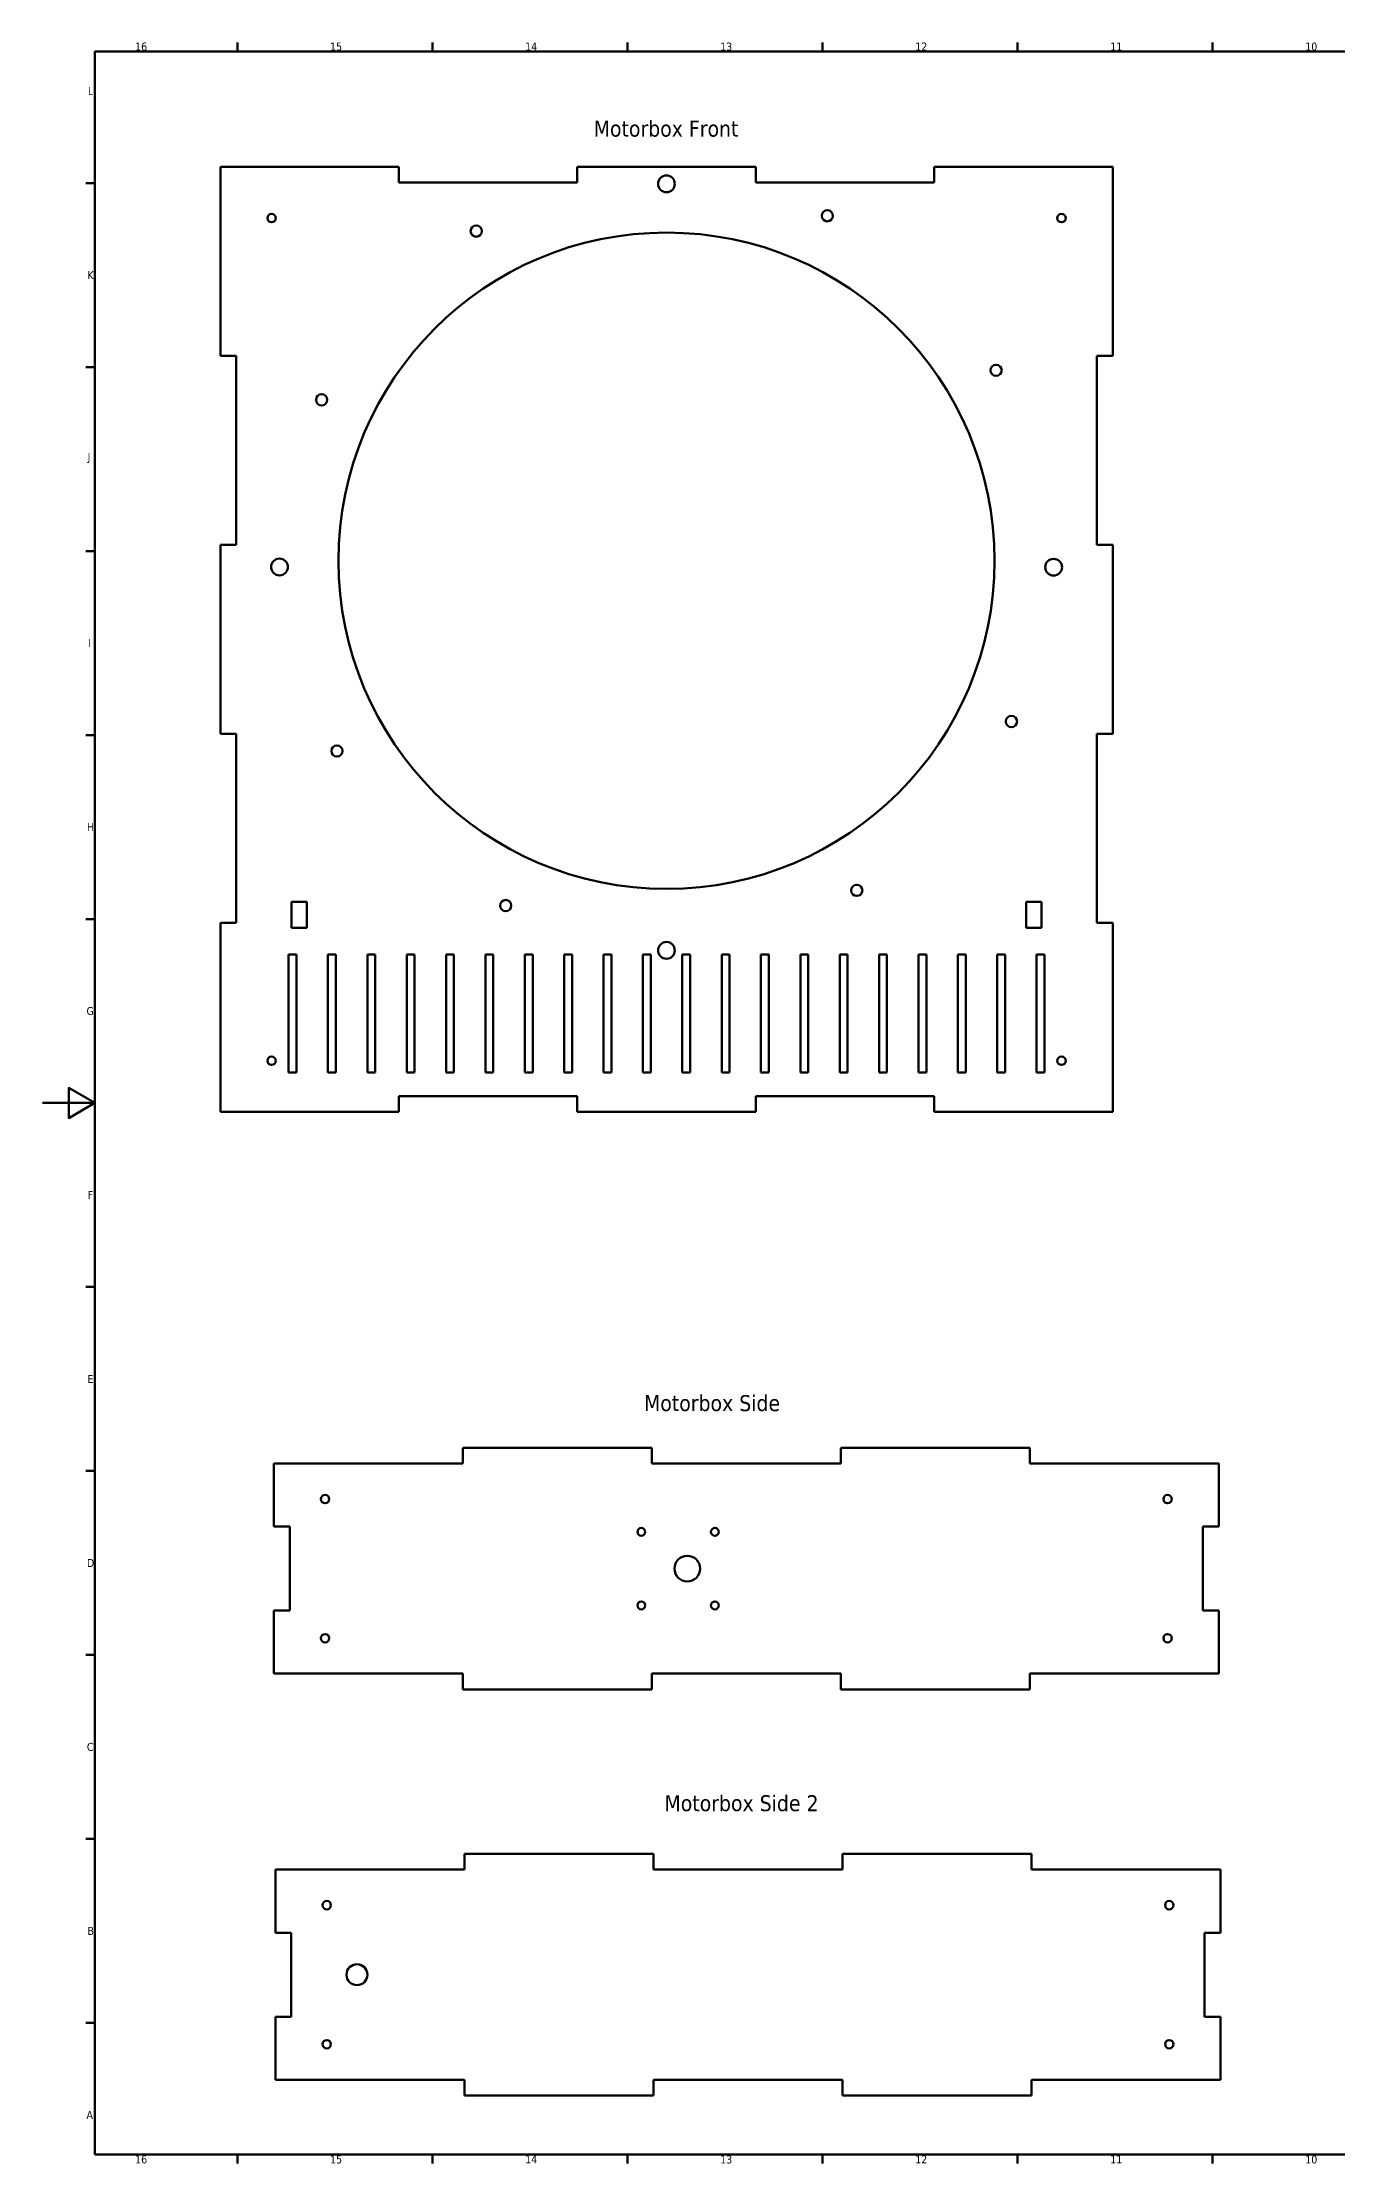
# Model space of a CAD drawing. Header units: inches. Extents: x 0 to 46.8, y 0 to 33.1.
# Drawn here: x 0 to 19.43, y 0.65 to 32.46 of the extents above; entities that cross this region are included whole.
import ezdxf

# ---------------------------------------------------------------- set-up
doc = ezdxf.new("R2010")
doc.units = ezdxf.units.IN
doc.header["$MEASUREMENT"] = 0
for name, color, linetype, lineweight in [('Border (ANSI)', 7, 'Continuous', 70), ('Symbol (ANSI)', 7, 'Continuous', 25), ('Visible (ANSI)', 7, 'Continuous', 50)]:
    doc.layers.add(name, color=color, linetype=linetype, lineweight=lineweight)
doc.styles.add('Note Text (ANSI)', font='tahoma.ttf')

# ---------------------------------------------------------------- blocks, each defined once
blk = doc.blocks.new('Borders Default Border')
at = {"layer": 'Border (ANSI)'}
for p, q in [((2.926, 32.323), (2.926, 32.459)), ((5.851, 32.323), (5.851, 32.459)), ((8.777, 32.323), (8.777, 32.459)), ((11.703, 32.323), (11.703, 32.459)), ((14.628, 32.323), (14.628, 32.459)), ((17.554, 32.323), (17.554, 32.459)), ((0.787, 30.351), (0.652, 30.351)), ((0.787, 27.592), (0.652, 27.592)), ((0.787, 24.833), (0.652, 24.833)), ((0.787, 22.073), (0.652, 22.073)), ((0.787, 19.314), (0.652, 19.314)), ((0.787, 13.796), (0.652, 13.796)), ((0.787, 11.037), (0.652, 11.037)), ((0.787, 8.278), (0.652, 8.278)), ((0.787, 5.518), (0.652, 5.518)), ((0.787, 2.759), (0.652, 2.759)), ((2.926, 0.787), (2.926, 0.652)), ((5.851, 0.787), (5.851, 0.652)), ((8.777, 0.787), (8.777, 0.652)), ((11.703, 0.787), (11.703, 0.652)), ((14.628, 0.787), (14.628, 0.652)), ((17.554, 0.787), (17.554, 0.652))]:
    blk.add_line(p, q, dxfattribs=at)
at = {"layer": 'Border (ANSI)', "flags": 128}
for points in [[(0.787, 0.787), (0.787, 32.323), (46.024, 32.323), (46.024, 0.787), (0.787, 0.787)], [(0, 16.555), (0.787, 16.555), (0.394, 16.782), (0.394, 16.328), (0.787, 16.555)]]:
    blk.add_lwpolyline(points, dxfattribs=at)
at = {"layer": 'Border (ANSI)', "char_height": 0.12, "attachment_point": 7, "style": 'Note Text (ANSI)'}
for s, insert in [('16', (1.391, 32.336)), ('15', (4.316, 32.336)), ('14', (7.242, 32.339)), ('13', (10.168, 32.336)), ('12', (13.094, 32.339)), ('11', (16.019, 32.339)), ('10', (18.945, 32.336)), ('L', (0.683, 31.671)), ('K', (0.675, 28.911)), ('J', (0.678, 26.151)), ('I', (0.688, 23.393)), ('H', (0.668, 20.634)), ('G', (0.662, 17.872)), ('F', (0.681, 15.116)), ('E', (0.677, 12.356)), ('D', (0.668, 9.597)), ('C', (0.667, 6.836)), ('B', (0.675, 4.079)), ('A', (0.661, 1.32)), ('16', (1.391, 0.649)), ('15', (4.316, 0.649)), ('14', (7.242, 0.652)), ('13', (10.168, 0.649)), ('12', (13.094, 0.652)), ('11', (16.019, 0.652)), ('10', (18.945, 0.649))]:
    blk.add_mtext(s, dxfattribs=dict(at, insert=insert))

msp = doc.modelspace()

# ---------------------------------------------------------------- linework, layer by layer
at = {"layer": 'Visible (ANSI)'}
for p, q in [((5.347, 30.594), (2.67, 30.594)), ((2.67, 30.594), (2.67, 27.759)), ((5.347, 30.358), (5.347, 30.594)), ((10.701, 30.594), (8.024, 30.594)), ((8.024, 30.594), (8.024, 30.358)), ((10.701, 30.358), (10.701, 30.594)), ((16.056, 30.594), (13.379, 30.594)), ((13.379, 30.594), (13.379, 30.358)), ((16.056, 27.759), (16.056, 30.594)), ((8.024, 30.358), (5.347, 30.358)), ((13.379, 30.358), (10.701, 30.358)), ((2.67, 27.759), (2.906, 27.759)), ((2.906, 27.759), (2.906, 24.925)), ((15.82, 24.925), (15.82, 27.759)), ((15.82, 27.759), (16.056, 27.759)), ((2.906, 24.925), (2.67, 24.925)), ((2.67, 24.925), (2.67, 22.09)), ((16.056, 24.925), (15.82, 24.925)), ((16.056, 22.09), (16.056, 24.925)), ((2.67, 22.09), (2.906, 22.09)), ((2.906, 22.09), (2.906, 19.255)), ((15.82, 19.255), (15.82, 22.09)), ((15.82, 22.09), (16.056, 22.09)), ((3.737, 19.18), (3.737, 19.574)), ((3.737, 19.574), (3.969, 19.574)), ((3.969, 19.574), (3.969, 19.18)), ((14.757, 19.574), (14.989, 19.574)), ((14.757, 19.18), (14.757, 19.574)), ((14.989, 19.574), (14.989, 19.18)), ((2.906, 19.255), (2.67, 19.255)), ((2.67, 19.255), (2.67, 16.421)), ((3.969, 19.18), (3.737, 19.18)), ((14.989, 19.18), (14.757, 19.18)), ((16.056, 19.255), (15.82, 19.255)), ((16.056, 16.421), (16.056, 19.255)), ((3.694, 18.783), (3.812, 18.783)), ((3.694, 17.011), (3.694, 18.783)), ((3.812, 18.783), (3.812, 17.011)), ((4.284, 18.783), (4.402, 18.783)), ((4.284, 17.011), (4.284, 18.783)), ((4.402, 18.783), (4.402, 17.011)), ((4.875, 18.783), (4.993, 18.783)), ((4.875, 17.011), (4.875, 18.783)), ((4.993, 18.783), (4.993, 17.011)), ((5.465, 18.783), (5.583, 18.783)), ((5.465, 17.011), (5.465, 18.783)), ((5.583, 18.783), (5.583, 17.011)), ((6.056, 18.783), (6.174, 18.783)), ((6.056, 17.011), (6.056, 18.783)), ((6.174, 18.783), (6.174, 17.011)), ((6.646, 18.783), (6.764, 18.783)), ((6.646, 17.011), (6.646, 18.783)), ((6.764, 18.783), (6.764, 17.011)), ((7.237, 18.783), (7.355, 18.783)), ((7.237, 17.011), (7.237, 18.783)), ((7.355, 18.783), (7.355, 17.011)), ((7.827, 18.783), (7.946, 18.783)), ((7.827, 17.011), (7.827, 18.783)), ((7.946, 18.783), (7.946, 17.011)), ((8.418, 18.783), (8.536, 18.783)), ((8.418, 17.011), (8.418, 18.783)), ((8.536, 18.783), (8.536, 17.011)), ((9.009, 18.783), (9.127, 18.783)), ((9.009, 17.011), (9.009, 18.783)), ((9.127, 18.783), (9.127, 17.011)), ((9.599, 18.783), (9.717, 18.783)), ((9.599, 17.011), (9.599, 18.783)), ((9.717, 18.783), (9.717, 17.011)), ((10.19, 18.783), (10.308, 18.783)), ((10.19, 17.011), (10.19, 18.783)), ((10.308, 18.783), (10.308, 17.011)), ((10.78, 18.783), (10.898, 18.783)), ((10.78, 17.011), (10.78, 18.783)), ((10.898, 18.783), (10.898, 17.011)), ((11.371, 18.783), (11.489, 18.783)), ((11.371, 17.011), (11.371, 18.783)), ((11.489, 18.783), (11.489, 17.011)), ((11.961, 18.783), (12.079, 18.783)), ((11.961, 17.011), (11.961, 18.783)), ((12.079, 18.783), (12.079, 17.011)), ((12.552, 18.783), (12.67, 18.783)), ((12.552, 17.011), (12.552, 18.783)), ((12.67, 18.783), (12.67, 17.011)), ((13.142, 18.783), (13.261, 18.783)), ((13.142, 17.011), (13.142, 18.783)), ((13.261, 18.783), (13.261, 17.011)), ((13.733, 18.783), (13.851, 18.783)), ((13.733, 17.011), (13.733, 18.783)), ((13.851, 18.783), (13.851, 17.011)), ((14.323, 18.783), (14.442, 18.783)), ((14.323, 17.011), (14.323, 18.783)), ((14.442, 18.783), (14.442, 17.011)), ((14.914, 18.783), (15.032, 18.783)), ((14.914, 17.011), (14.914, 18.783)), ((15.032, 18.783), (15.032, 17.011)), ((3.812, 17.011), (3.694, 17.011)), ((4.402, 17.011), (4.284, 17.011)), ((4.993, 17.011), (4.875, 17.011)), ((5.583, 17.011), (5.465, 17.011)), ((6.174, 17.011), (6.056, 17.011)), ((6.764, 17.011), (6.646, 17.011)), ((7.355, 17.011), (7.237, 17.011)), ((7.946, 17.011), (7.827, 17.011)), ((8.536, 17.011), (8.418, 17.011)), ((9.127, 17.011), (9.009, 17.011)), ((9.717, 17.011), (9.599, 17.011)), ((10.308, 17.011), (10.19, 17.011)), ((10.898, 17.011), (10.78, 17.011)), ((11.489, 17.011), (11.371, 17.011)), ((12.079, 17.011), (11.961, 17.011)), ((12.67, 17.011), (12.552, 17.011)), ((13.261, 17.011), (13.142, 17.011)), ((13.851, 17.011), (13.733, 17.011)), ((14.442, 17.011), (14.323, 17.011)), ((15.032, 17.011), (14.914, 17.011)), ((5.347, 16.421), (5.347, 16.657)), ((5.347, 16.657), (8.024, 16.657)), ((8.024, 16.657), (8.024, 16.421)), ((10.701, 16.421), (10.701, 16.657)), ((10.701, 16.657), (13.379, 16.657)), ((13.379, 16.657), (13.379, 16.421)), ((2.67, 16.421), (5.347, 16.421)), ((8.024, 16.421), (10.701, 16.421)), ((13.379, 16.421), (16.056, 16.421)), ((6.308, 11.146), (3.473, 11.146)), ((3.473, 11.146), (3.473, 10.202)), ((9.143, 11.383), (6.308, 11.383)), ((6.308, 11.383), (6.308, 11.146)), ((9.143, 11.146), (9.143, 11.383)), ((11.977, 11.146), (9.143, 11.146)), ((14.812, 11.383), (11.977, 11.383)), ((11.977, 11.383), (11.977, 11.146)), ((14.812, 11.146), (14.812, 11.383)), ((17.647, 11.146), (14.812, 11.146)), ((17.647, 10.202), (17.647, 11.146)), ((3.473, 10.202), (3.71, 10.202)), ((3.71, 10.202), (3.71, 8.942)), ((17.41, 8.942), (17.41, 10.202)), ((17.41, 10.202), (17.647, 10.202)), ((3.71, 8.942), (3.473, 8.942)), ((3.473, 8.942), (3.473, 7.997)), ((17.647, 8.942), (17.41, 8.942)), ((17.647, 7.997), (17.647, 8.942)), ((3.473, 7.997), (6.308, 7.997)), ((6.308, 7.997), (6.308, 7.761)), ((9.143, 7.997), (11.977, 7.997)), ((9.143, 7.761), (9.143, 7.997)), ((11.977, 7.997), (11.977, 7.761)), ((14.812, 7.761), (14.812, 7.997)), ((14.812, 7.997), (17.647, 7.997)), ((6.308, 7.761), (9.143, 7.761)), ((11.977, 7.761), (14.812, 7.761)), ((9.167, 5.293), (6.333, 5.293)), ((6.333, 5.293), (6.333, 5.057)), ((9.167, 5.057), (9.167, 5.293)), ((14.837, 5.293), (12.002, 5.293)), ((12.002, 5.293), (12.002, 5.057)), ((14.837, 5.057), (14.837, 5.293)), ((6.333, 5.057), (3.498, 5.057)), ((3.498, 5.057), (3.498, 4.112)), ((12.002, 5.057), (9.167, 5.057)), ((17.671, 5.057), (14.837, 5.057)), ((17.671, 4.112), (17.671, 5.057)), ((3.498, 4.112), (3.734, 4.112)), ((3.734, 4.112), (3.734, 2.852)), ((17.435, 2.852), (17.435, 4.112)), ((17.435, 4.112), (17.671, 4.112)), ((3.734, 2.852), (3.498, 2.852)), ((3.498, 2.852), (3.498, 1.907)), ((17.671, 2.852), (17.435, 2.852)), ((17.671, 1.907), (17.671, 2.852)), ((3.498, 1.907), (6.333, 1.907)), ((6.333, 1.907), (6.333, 1.671)), ((6.333, 1.671), (9.167, 1.671)), ((9.167, 1.907), (12.002, 1.907)), ((9.167, 1.671), (9.167, 1.907)), ((12.002, 1.907), (12.002, 1.671)), ((12.002, 1.671), (14.837, 1.671)), ((14.837, 1.671), (14.837, 1.907)), ((14.837, 1.907), (17.671, 1.907))]:
    msp.add_line(p, q, dxfattribs=at)
for centre, radius in [((9.361, 30.34), 0.126), ((11.775, 29.862), 0.0846), ((3.438, 29.826), 0.063), ((9.363, 24.688), 4.921), ((6.509, 29.632), 0.0846), ((15.288, 29.826), 0.063), ((14.307, 27.543), 0.0846), ((4.189, 27.101), 0.0846), ((3.556, 24.594), 0.126), ((15.17, 24.59), 0.126), ((14.537, 22.276), 0.0846), ((4.419, 21.834), 0.0846), ((12.217, 19.744), 0.0846), ((6.95, 19.515), 0.0846), ((9.361, 18.844), 0.126), ((3.438, 17.188), 0.063), ((15.288, 17.188), 0.063), ((4.241, 10.615), 0.063), ((16.879, 10.615), 0.063), ((8.985, 10.123), 0.0591), ((10.088, 10.123), 0.0591), ((9.674, 9.572), 0.193), ((8.985, 9.02), 0.0591), ((10.088, 9.02), 0.0591), ((4.241, 8.528), 0.063), ((16.879, 8.528), 0.063), ((4.266, 4.525), 0.063), ((16.904, 4.525), 0.063), ((4.719, 3.482), 0.157), ((4.266, 2.439), 0.063), ((16.904, 2.439), 0.063)]:
    msp.add_circle(centre, radius, dxfattribs=at)

# ---------------------------------------------------------------- block references
msp.add_blockref('Borders Default Border', (0, 0))

# ---------------------------------------------------------------- texts
at = {"layer": 'Symbol (ANSI)', "char_height": 0.24, "attachment_point": 1, "style": 'Note Text (ANSI)'}
for s, insert, width in [('\\fTahoma|b0|i0;\\H0.2400;Motorbox Front', (8.27, 31.288), 2.23488), ('\\fTahoma|b0|i0;\\H0.2400;Motorbox Side', (9.025, 12.174), 2.74191), ('\\fTahoma|b0|i0;\\H0.2400;Motorbox Side 2', (9.332, 6.174), 2.74191)]:
    msp.add_mtext(s, dxfattribs=dict(at, insert=insert, width=width))

doc.saveas('drawing.dxf')
